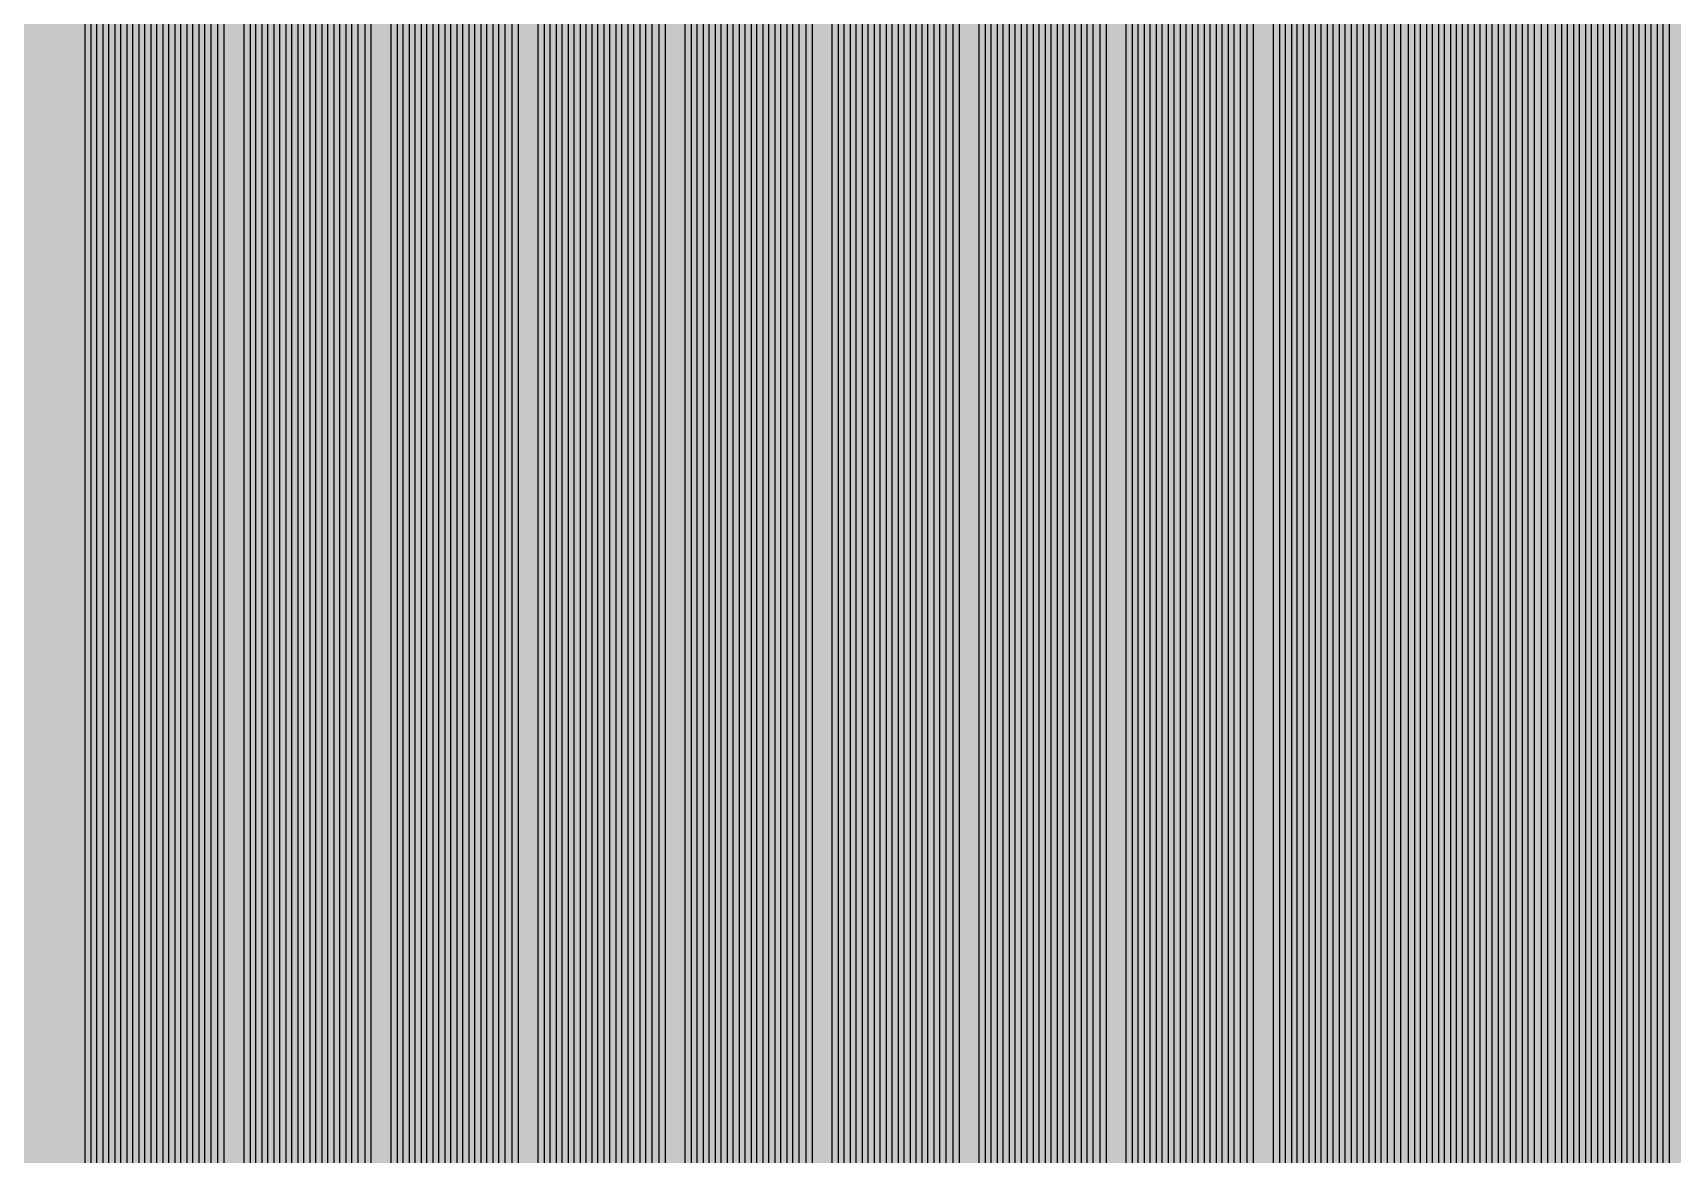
# Model space of a CAD drawing. Header units: metres. Extents: x -7240 to 10960, y -29667 to 1823.
# Drawn here: x -60 to 899, y -14578 to -13922 of the extents above; entities that cross this region are included whole.
import ezdxf

# ---------------------------------------------------------------- set-up
doc = ezdxf.new("R2010")
doc.units = ezdxf.units.M
doc.layers.add('Metal1', color=4, linetype='CONTINUOUS')
doc.layers.add('Polyimide', color=7, linetype='CONTINUOUS')

msp = doc.modelspace()

# ---------------------------------------------------------------- hatches: boundary and pattern name
at = {"layer": 'Polyimide'}
msp.add_hatch(color=7, dxfattribs=at).paths.add_polyline_path([(4088.45, -11806.89), (4098.72, -11851.21), (4115.58, -11893.47), (4138.63, -11932.7), (4167.35, -11967.99), (4201.08, -11998.53), (4239.03, -12023.62), (4280.35, -12042.68), (4349.18, -12073.73), (4413.2, -12113.76), (4471.26, -12162.04), (4522.3, -12217.69), (4565.39, -12279.7), (4599.74, -12346.94), (4624.73, -12418.19), (4639.91, -12492.16), (4645, -12567.5), (4639.91, -12642.84), (4624.73, -12716.8), (4599.74, -12788.06), (4565.39, -12855.3), (4522.3, -12917.31), (4471.26, -12972.96), (4413.2, -13021.24), (4349.18, -13061.27), (4280.35, -13092.32), (4239.03, -13111.38), (4201.08, -13136.47), (4167.35, -13167.01), (4138.63, -13202.3), (4115.58, -13241.52), (4098.72, -13283.78), (4088.45, -13328.11), (4085, -13373.48), (4085, -13567.5), (4099.45, -13861.55), (4142.64, -14152.77), (4214.18, -14438.35), (4313.36, -14715.55), (4439.24, -14981.69), (4590.59, -15234.21), (4765.97, -15470.68), (4963.68, -15688.82), (5181.82, -15886.53), (5418.29, -16061.91), (5670.81, -16213.26), (5936.95, -16339.14), (6214.15, -16438.32), (6499.73, -16509.85), (6790.95, -16553.05), (7085, -16567.5), (9960.38, -16567.5), (10038.79, -16571.35), (10116.45, -16582.87), (10192.6, -16601.95), (10266.52, -16628.4), (10337.49, -16661.96), (10404.83, -16702.32), (10467.89, -16749.09), (10526.06, -16801.81), (10578.78, -16859.98), (10625.55, -16923.04), (10665.91, -16990.38), (10699.48, -17061.35), (10725.93, -17135.27), (10745, -17211.43), (10756.52, -17289.08), (10760.38, -17367.5), (10760.38, -21957.3), (10721.61, -22012.91), (10685.97, -22070.59), (10653.58, -22130.14), (10624.53, -22191.39), (10598.92, -22254.16), (10576.82, -22318.25), (10558.3, -22383.46), (10543.41, -22449.6), (10532.21, -22516.46), (10524.72, -22583.84), (10520.97, -22651.53), (10520.97, -22719.32), (10524.72, -22787.01), (10532.21, -22854.38), (10543.41, -22921.24), (10558.3, -22987.38), (10576.82, -23052.6), (10598.92, -23116.68), (10624.53, -23179.45), (10653.58, -23240.71), (10685.97, -23300.26), (10721.61, -23357.93), (10760.38, -23413.54), (10760.38, -28667.5), (10756.52, -28745.91), (10745, -28823.57), (10725.93, -28899.73), (10699.48, -28973.65), (10665.91, -29044.62), (10625.55, -29111.96), (10578.78, -29175.01), (10526.06, -29233.19), (10467.89, -29285.91), (10404.83, -29332.68), (10337.49, -29373.04), (10266.52, -29406.6), (10192.6, -29433.05), (10116.45, -29452.13), (10038.79, -29463.65), (9960.38, -29467.5), (-6239.63, -29467.5), (-6318.04, -29463.65), (-6395.7, -29452.13), (-6471.85, -29433.05), (-6545.77, -29406.6), (-6616.74, -29373.04), (-6684.08, -29332.68), (-6747.14, -29285.91), (-6805.31, -29233.19), (-6858.03, -29175.01), (-6904.8, -29111.96), (-6945.16, -29044.62), (-6978.73, -28973.65), (-7005.18, -28899.73), (-7024.25, -28823.57), (-7035.77, -28745.91), (-7039.63, -28667.5), (-7039.63, -23426.32), (-6999.36, -23370.07), (-6962.33, -23311.63), (-6928.66, -23251.2), (-6898.45, -23188.96), (-6871.81, -23125.12), (-6848.81, -23059.88), (-6829.53, -22993.44), (-6814.04, -22926.02), (-6802.37, -22857.83), (-6794.57, -22789.09), (-6790.67, -22720.02), (-6790.67, -22650.84), (-6794.57, -22581.77), (-6802.37, -22513.03), (-6814.04, -22444.84), (-6829.53, -22377.42), (-6848.81, -22310.98), (-6871.81, -22245.74), (-6898.45, -22181.89), (-6928.66, -22119.66), (-6962.33, -22059.22), (-6999.36, -22000.79), (-7039.63, -21944.54), (-7039.63, -17367.5), (-7035.77, -17289.08), (-7024.25, -17211.43), (-7005.18, -17135.27), (-6978.73, -17061.35), (-6945.16, -16990.38), (-6904.8, -16923.04), (-6858.03, -16859.98), (-6805.31, -16801.81), (-6747.14, -16749.09), (-6684.08, -16702.32), (-6616.74, -16661.96), (-6545.77, -16628.4), (-6471.85, -16601.95), (-6395.7, -16582.87), (-6318.04, -16571.35), (-6239.63, -16567.5), (-3334, -16567.5), (-3039.95, -16553.05), (-2748.73, -16509.85), (-2463.15, -16438.32), (-2185.95, -16339.14), (-1919.81, -16213.26), (-1667.29, -16061.91), (-1430.82, -15886.53), (-1212.68, -15688.82), (-1014.97, -15470.68), (-839.59, -15234.21), (-688.24, -14981.69), (-562.36, -14715.55), (-463.18, -14438.35), (-391.64, -14152.77), (-348.45, -13861.55), (-334, -13567.5), (-334, -13373.48), (-337.45, -13328.11), (-347.72, -13283.78), (-364.58, -13241.52), (-387.63, -13202.3), (-416.35, -13167.01), (-450.08, -13136.47), (-488.03, -13111.38), (-529.35, -13092.32), (-529.35, -13092.32), (-598.18, -13061.27), (-662.2, -13021.24), (-720.26, -12972.96), (-771.3, -12917.31), (-814.39, -12855.3), (-848.74, -12788.06), (-873.73, -12716.8), (-888.91, -12642.84), (-894, -12567.5), (-888.91, -12492.16), (-873.73, -12418.19), (-848.74, -12346.94), (-814.39, -12279.7), (-771.3, -12217.69), (-720.26, -12162.04), (-662.2, -12113.76), (-598.18, -12073.73), (-529.35, -12042.68), (-488.03, -12023.62), (-450.08, -11998.53), (-416.35, -11967.99), (-387.63, -11932.7), (-364.58, -11893.47), (-347.72, -11851.21), (-337.45, -11806.89), (-334, -11761.52), (-334, -11074.31), (-337.45, -11028.94), (-347.72, -10984.62), (-364.58, -10942.36), (-387.63, -10903.13), (-416.35, -10867.84), (-450.08, -10837.3), (-488.03, -10812.21), (-529.35, -10793.16), (-529.35, -10793.16), (-598.18, -10762.1), (-662.2, -10722.07), (-720.26, -10673.8), (-771.3, -10618.15), (-814.39, -10556.13), (-848.74, -10488.89), (-873.73, -10417.64), (-888.91, -10343.67), (-894, -10268.33), (-888.91, -10192.99), (-873.73, -10119.03), (-848.74, -10047.77), (-814.39, -9980.53), (-771.3, -9918.52), (-720.26, -9862.87), (-662.2, -9814.59), (-598.18, -9774.56), (-529.35, -9743.51), (-488.03, -9724.45), (-450.08, -9699.36), (-416.35, -9668.82), (-387.63, -9633.53), (-364.58, -9594.31), (-347.72, -9552.05), (-337.45, -9507.72), (-334, -9462.35), (-334, -8775.14), (-337.45, -8729.78), (-347.72, -8685.45), (-364.58, -8643.19), (-387.63, -8603.96), (-416.35, -8568.68), (-450.08, -8538.14), (-488.03, -8513.05), (-529.35, -8493.99), (-529.35, -8493.99), (-598.18, -8462.94), (-662.2, -8422.91), (-720.26, -8374.63), (-771.3, -8318.98), (-814.39, -8256.97), (-848.74, -8189.73), (-873.73, -8118.47), (-888.91, -8044.5), (-894, -7969.17), (-888.91, -7893.83), (-873.73, -7819.86), (-848.74, -7748.61), (-814.39, -7681.36), (-771.3, -7619.35), (-720.26, -7563.7), (-662.2, -7515.42), (-598.18, -7475.4), (-529.35, -7444.34), (-529.35, -7444.34), (-488.03, -7425.28), (-450.08, -7400.2), (-416.35, -7369.66), (-387.63, -7334.37), (-364.58, -7295.14), (-347.72, -7252.88), (-337.45, -7208.56), (-334, -7163.19), (-334, -6475.98), (-337.45, -6430.61), (-347.72, -6386.29), (-364.58, -6344.02), (-387.63, -6304.8), (-416.35, -6269.51), (-450.08, -6238.97), (-488.03, -6213.88), (-529.35, -6194.82), (-529.35, -6194.82), (-598.18, -6163.77), (-662.2, -6123.74), (-720.26, -6075.46), (-771.3, -6019.81), (-814.39, -5957.8), (-848.74, -5890.56), (-873.73, -5819.31), (-888.91, -5745.34), (-894, -5670), (-888.91, -5594.66), (-873.73, -5520.69), (-848.74, -5449.44), (-814.39, -5382.2), (-771.3, -5320.19), (-720.26, -5264.54), (-662.2, -5216.26), (-598.18, -5176.23), (-529.35, -5145.18), (-529.35, -5145.18), (-488.03, -5126.12), (-450.08, -5101.03), (-416.35, -5070.49), (-387.63, -5035.2), (-364.58, -4995.98), (-347.72, -4953.71), (-337.45, -4909.39), (-334, -4864.02), (-334, 380), (-334, 1522.5), (-289, 1522.5), (-288.78, 1515.63), (-288.1, 1508.79), (-286.98, 1502.02), (-285.42, 1495.32), (-283.43, 1488.75), (-281.01, 1482.32), (-278.17, 1476.06), (-274.93, 1470), (-271.3, 1464.17), (-267.3, 1458.58), (-262.94, 1453.27), (-258.25, 1448.25), (-253.23, 1443.56), (-247.92, 1439.2), (-242.33, 1435.2), (-236.5, 1431.57), (-230.44, 1428.33), (-224.18, 1425.49), (-217.75, 1423.07), (-211.18, 1421.08), (-204.48, 1419.52), (-197.71, 1418.4), (-190.87, 1417.72), (-184, 1417.5), (-177.13, 1417.72), (-170.29, 1418.4), (-163.52, 1419.52), (-156.82, 1421.08), (-150.25, 1423.07), (-143.82, 1425.49), (-137.56, 1428.33), (-131.5, 1431.57), (-125.67, 1435.2), (-120.08, 1439.2), (-114.77, 1443.56), (-109.75, 1448.25), (-105.06, 1453.27), (-100.7, 1458.58), (-96.7, 1464.17), (-93.07, 1470), (-89.83, 1476.06), (-86.99, 1482.32), (-84.57, 1488.75), (-82.58, 1495.32), (-81.02, 1502.02), (-79.9, 1508.79), (-79.22, 1515.63), (-79, 1522.5), (1786, 1522.5), (3835, 1522.5), (3835.21, 1529.04), (3835.86, 1535.55), (3836.92, 1542.01), (3838.41, 1548.38), (3840.31, 1554.64), (3842.61, 1560.77), (3845.31, 1566.73), (3848.4, 1572.5), (3851.85, 1578.06), (3855.66, 1583.38), (3859.82, 1588.43), (3864.29, 1593.21), (3869.07, 1597.68), (3874.12, 1601.84), (3879.44, 1605.65), (3885, 1609.1), (3890.77, 1612.19), (3896.73, 1614.89), (3902.86, 1617.19), (3909.12, 1619.09), (3915.49, 1620.58), (3921.95, 1621.64), (3928.46, 1622.29), (3935, 1622.5), (3941.54, 1622.29), (3948.05, 1621.64), (3954.51, 1620.58), (3960.88, 1619.09), (3967.14, 1617.19), (3973.27, 1614.89), (3979.23, 1612.19), (3985, 1609.1), (3990.56, 1605.65), (3995.88, 1601.84), (4000.93, 1597.68), (4005.71, 1593.21), (4010.18, 1588.43), (4014.34, 1583.38), (4018.15, 1578.06), (4021.6, 1572.5), (4024.69, 1566.73), (4027.39, 1560.77), (4029.69, 1554.64), (4031.59, 1548.38), (4033.08, 1542.01), (4034.14, 1535.55), (4034.79, 1529.04), (4035, 1522.5), (4085, 1522.5), (4085, 380), (4085, 330), (4085, -4864.02), (4088.45, -4909.39), (4098.72, -4953.71), (4115.58, -4995.98), (4138.63, -5035.2), (4167.35, -5070.49), (4201.08, -5101.03), (4239.03, -5126.12), (4280.35, -5145.18), (4280.35, -5145.18), (4349.18, -5176.23), (4413.2, -5216.26), (4471.26, -5264.54), (4522.3, -5320.19), (4565.39, -5382.2), (4599.74, -5449.44), (4624.73, -5520.69), (4639.91, -5594.66), (4645, -5670), (4639.91, -5745.34), (4624.73, -5819.31), (4599.74, -5890.56), (4565.39, -5957.8), (4522.3, -6019.81), (4471.26, -6075.46), (4413.2, -6123.74), (4349.18, -6163.77), (4280.35, -6194.82), (4239.03, -6213.88), (4201.08, -6238.97), (4167.35, -6269.51), (4138.63, -6304.8), (4115.58, -6344.02), (4098.72, -6386.29), (4088.45, -6430.61), (4085, -6475.98), (4085, -11761.52), (4088.45, -11806.89)])

# ---------------------------------------------------------------- linework, layer by layer
at = {"layer": 'Metal1'}
for points in [[(-29.25, -14592.86), (-29.25, -14570), (-29.25, 430)], [(-25.75, 430), (-25.75, -14570), (-25.75, -14592.86)], [(-22.25, -14592.86), (-22.25, -14570), (-22.25, 430)], [(-18.75, 430), (-18.75, -14570), (-18.75, -14592.86)], [(-15.25, -14592.86), (-15.25, -14570), (-15.25, 430)], [(-11.75, 430), (-11.75, -14570), (-11.75, -14592.86)], [(-8.25, -14592.86), (-8.25, -14570), (-8.25, 430)], [(-4.75, 430), (-4.75, -14570), (-4.75, -14592.86)], [(-1.25, -14592.86), (-1.25, -14570), (-1.25, 430)], [(2.25, 430), (2.25, -14570), (2.25, -14592.86)], [(5.75, -14592.86), (5.75, -14570), (5.75, 430)], [(9.25, 430), (9.25, -14570), (9.25, -14592.86)], [(12.75, -14592.86), (12.75, -14570), (12.75, 430)], [(16.25, 430), (16.25, -14570), (16.25, -14592.86)], [(19.75, -14592.86), (19.75, -14570), (19.75, 430)], [(23.25, 430), (23.25, -14570), (23.25, -14592.86)], [(26.75, -14592.86), (26.75, -14570), (26.75, 430)], [(30.25, 430), (30.25, -14570), (30.25, -14592.86)], [(33.75, -14592.86), (33.75, -14570), (33.75, 430)], [(37.25, 430), (37.25, -14570), (37.25, -14592.86)], [(40.75, -14592.86), (40.75, -14570), (40.75, 430)], [(44.25, 430), (44.25, -14570), (44.25, -14592.86)], [(48.5, -14592.86), (48.5, -14570), (48.5, 430)], [(52, 430), (52, -14570), (52, -14592.86)], [(63.75, -14592.86), (63.75, -14570), (63.75, 430)], [(67.25, 430), (67.25, -14570), (67.25, -14592.86)], [(70.75, -14592.86), (70.75, -14570), (70.75, 430)], [(74.25, 430), (74.25, -14570), (74.25, -14592.86)], [(77.75, -14592.86), (77.75, -14570), (77.75, 430)], [(81.25, 430), (81.25, -14570), (81.25, -14592.86)], [(84.75, -14592.86), (84.75, -14570), (84.75, 430)], [(88.25, 430), (88.25, -14570), (88.25, -14592.86)], [(91.75, -14592.86), (91.75, -14570), (91.75, 430)], [(95.25, 430), (95.25, -14570), (95.25, -14592.86)], [(98.75, -14592.86), (98.75, -14570), (98.75, 430)], [(102.25, 430), (102.25, -14570), (102.25, -14592.86)], [(105.75, -14592.86), (105.75, -14570), (105.75, 430)], [(109.25, 430), (109.25, -14570), (109.25, -14592.86)], [(112.75, -14592.86), (112.75, -14570), (112.75, 430)], [(116.25, 430), (116.25, -14570), (116.25, -14592.86)], [(119.75, -14592.86), (119.75, -14570), (119.75, 430)], [(123.25, 430), (123.25, -14570), (123.25, -14592.86)], [(126.75, -14592.86), (126.75, -14570), (126.75, 430)], [(130.25, 430), (130.25, -14570), (130.25, -14592.86)], [(134.5, -14592.86), (134.5, -14570), (134.5, 430)], [(138, 430), (138, -14570), (138, -14592.86)], [(149.75, -14592.86), (149.75, -14570), (149.75, 430)], [(153.25, 430), (153.25, -14570), (153.25, -14592.86)], [(156.75, -14592.86), (156.75, -14570), (156.75, 430)], [(160.25, 430), (160.25, -14570), (160.25, -14592.86)], [(163.75, -14592.86), (163.75, -14570), (163.75, 430)], [(167.25, 430), (167.25, -14570), (167.25, -14592.86)], [(170.75, -14592.86), (170.75, -14570), (170.75, 430)], [(174.25, 430), (174.25, -14570), (174.25, -14592.86)], [(177.75, -14592.86), (177.75, -14570), (177.75, 430)], [(181.25, 430), (181.25, -14570), (181.25, -14592.86)], [(184.75, -14592.86), (184.75, -14570), (184.75, 430)], [(188.25, 430), (188.25, -14570), (188.25, -14592.86)], [(191.75, -14592.86), (191.75, -14570), (191.75, 430)], [(195.25, 430), (195.25, -14570), (195.25, -14592.86)], [(198.75, -14592.86), (198.75, -14570), (198.75, 430)], [(202.25, 430), (202.25, -14570), (202.25, -14592.86)], [(205.75, -14592.86), (205.75, -14570), (205.75, 430)], [(209.25, 430), (209.25, -14570), (209.25, -14592.86)], [(212.75, -14592.86), (212.75, -14570), (212.75, 430)], [(216.25, 430), (216.25, -14570), (216.25, -14592.86)], [(220.5, -14592.86), (220.5, -14570), (220.5, 430)], [(224, 430), (224, -14570), (224, -14592.86)], [(235.75, -14592.86), (235.75, -14570), (235.75, 430)], [(239.25, 430), (239.25, -14570), (239.25, -14592.86)], [(242.75, -14592.86), (242.75, -14570), (242.75, 430)], [(246.25, 430), (246.25, -14570), (246.25, -14592.86)], [(249.75, -14592.86), (249.75, -14570), (249.75, 430)], [(253.25, 430), (253.25, -14570), (253.25, -14592.86)], [(256.75, -14592.86), (256.75, -14570), (256.75, 430)], [(260.25, 430), (260.25, -14570), (260.25, -14592.86)], [(263.75, -14592.86), (263.75, -14570), (263.75, 430)], [(267.25, 430), (267.25, -14570), (267.25, -14592.86)], [(270.75, -14592.86), (270.75, -14570), (270.75, 430)], [(274.25, 430), (274.25, -14570), (274.25, -14592.86)], [(277.75, -14592.86), (277.75, -14570), (277.75, 430)], [(281.25, 430), (281.25, -14570), (281.25, -14592.86)], [(284.75, -14592.86), (284.75, -14570), (284.75, 430)], [(288.25, 430), (288.25, -14570), (288.25, -14592.86)], [(291.75, -14592.86), (291.75, -14570), (291.75, 430)], [(295.25, 430), (295.25, -14570), (295.25, -14592.86)], [(298.75, -14592.86), (298.75, -14570), (298.75, 430)], [(302.25, 430), (302.25, -14570), (302.25, -14592.86)], [(306.5, -14592.86), (306.5, -14570), (306.5, 430)], [(310, 430), (310, -14570), (310, -14592.86)], [(321.75, -14592.86), (321.75, -14570), (321.75, 430)], [(325.25, 430), (325.25, -14570), (325.25, -14592.86)], [(328.75, -14592.86), (328.75, -14570), (328.75, 430)], [(332.25, 430), (332.25, -14570), (332.25, -14592.86)], [(335.75, -14592.86), (335.75, -14570), (335.75, 430)], [(339.25, 430), (339.25, -14570), (339.25, -14592.86)], [(342.75, -14592.86), (342.75, -14570), (342.75, 430)], [(346.25, 430), (346.25, -14570), (346.25, -14592.86)], [(349.75, -14592.86), (349.75, -14570), (349.75, 430)], [(353.25, 430), (353.25, -14570), (353.25, -14592.86)], [(356.75, -14592.86), (356.75, -14570), (356.75, 430)], [(360.25, 430), (360.25, -14570), (360.25, -14592.86)], [(363.75, -14592.86), (363.75, -14570), (363.75, 430)], [(367.25, 430), (367.25, -14570), (367.25, -14592.86)], [(370.75, -14592.86), (370.75, -14570), (370.75, 430)], [(374.25, 430), (374.25, -14570), (374.25, -14592.86)], [(377.75, -14592.86), (377.75, -14570), (377.75, 430)], [(381.25, 430), (381.25, -14570), (381.25, -14592.86)], [(384.75, -14592.86), (384.75, -14570), (384.75, 430)], [(388.25, 430), (388.25, -14570), (388.25, -14592.86)], [(392.5, -14592.86), (392.5, -14570), (392.5, 430)], [(396, 430), (396, -14570), (396, -14592.86)], [(407.75, -14592.86), (407.75, -14570), (407.75, 430)], [(411.25, 430), (411.25, -14570), (411.25, -14592.86)], [(414.75, -14592.86), (414.75, -14570), (414.75, 430)], [(418.25, 430), (418.25, -14570), (418.25, -14592.86)], [(421.75, -14592.86), (421.75, -14570), (421.75, 430)], [(425.25, 430), (425.25, -14570), (425.25, -14592.86)], [(428.75, -14592.86), (428.75, -14570), (428.75, 430)], [(432.25, 430), (432.25, -14570), (432.25, -14592.86)], [(435.75, -14592.86), (435.75, -14570), (435.75, 430)], [(439.25, 430), (439.25, -14570), (439.25, -14592.86)], [(442.75, -14592.86), (442.75, -14570), (442.75, 430)], [(446.25, 430), (446.25, -14570), (446.25, -14592.86)], [(449.75, -14592.86), (449.75, -14570), (449.75, 430)], [(453.25, 430), (453.25, -14570), (453.25, -14592.86)], [(456.75, -14592.86), (456.75, -14570), (456.75, 430)], [(460.25, 430), (460.25, -14570), (460.25, -14592.86)], [(463.75, -14592.86), (463.75, -14570), (463.75, 430)], [(467.25, 430), (467.25, -14570), (467.25, -14592.86)], [(470.75, -14592.86), (470.75, -14570), (470.75, 430)], [(474.25, 430), (474.25, -14570), (474.25, -14592.86)], [(478.5, -14592.86), (478.5, -14570), (478.5, 430)], [(482, 430), (482, -14570), (482, -14592.86)], [(493.75, -14592.86), (493.75, -14570), (493.75, 430)], [(497.25, 430), (497.25, -14570), (497.25, -14592.86)], [(500.75, -14592.86), (500.75, -14570), (500.75, 430)], [(504.25, 430), (504.25, -14570), (504.25, -14592.86)], [(507.75, -14592.86), (507.75, -14570), (507.75, 430)], [(511.25, 430), (511.25, -14570), (511.25, -14592.86)], [(514.75, -14592.86), (514.75, -14570), (514.75, 430)], [(518.25, 430), (518.25, -14570), (518.25, -14592.86)], [(521.75, -14592.86), (521.75, -14570), (521.75, 430)], [(525.25, 430), (525.25, -14570), (525.25, -14592.86)], [(528.75, -14592.86), (528.75, -14570), (528.75, 430)], [(532.25, 430), (532.25, -14570), (532.25, -14592.86)], [(535.75, -14592.86), (535.75, -14570), (535.75, 430)], [(539.25, 430), (539.25, -14570), (539.25, -14592.86)], [(542.75, -14592.86), (542.75, -14570), (542.75, 430)], [(546.25, 430), (546.25, -14570), (546.25, -14592.86)], [(549.75, -14592.86), (549.75, -14570), (549.75, 430)], [(553.25, 430), (553.25, -14570), (553.25, -14592.86)], [(556.75, -14592.86), (556.75, -14570), (556.75, 430)], [(560.25, 430), (560.25, -14570), (560.25, -14592.86)], [(564.5, -14592.86), (564.5, -14570), (564.5, 430)], [(568, 430), (568, -14570), (568, -14592.86)], [(579.75, -14592.86), (579.75, -14570), (579.75, 430)], [(583.25, 430), (583.25, -14570), (583.25, -14592.86)], [(586.75, -14592.86), (586.75, -14570), (586.75, 430)], [(590.25, 430), (590.25, -14570), (590.25, -14592.86)], [(593.75, -14592.86), (593.75, -14570), (593.75, 430)], [(597.25, 430), (597.25, -14570), (597.25, -14592.86)], [(600.75, -14592.86), (600.75, -14570), (600.75, 430)], [(604.25, 430), (604.25, -14570), (604.25, -14592.86)], [(607.75, -14592.86), (607.75, -14570), (607.75, 430)], [(611.25, 430), (611.25, -14570), (611.25, -14592.86)], [(614.75, -14592.86), (614.75, -14570), (614.75, 430)], [(618.25, 430), (618.25, -14570), (618.25, -14592.86)], [(621.75, -14592.86), (621.75, -14570), (621.75, 430)], [(625.25, 430), (625.25, -14570), (625.25, -14592.86)], [(628.75, -14592.86), (628.75, -14570), (628.75, 430)], [(632.25, 430), (632.25, -14570), (632.25, -14592.86)], [(635.75, -14592.86), (635.75, -14570), (635.75, 430)], [(639.25, 430), (639.25, -14570), (639.25, -14592.86)], [(642.75, -14592.86), (642.75, -14570), (642.75, 430)], [(646.25, 430), (646.25, -14570), (646.25, -14592.86)], [(650.5, -14592.86), (650.5, -14570), (650.5, 430)], [(654, 430), (654, -14570), (654, -14592.86)], [(665.75, -14592.86), (665.75, -14570), (665.75, 430)], [(669.25, 430), (669.25, -14570), (669.25, -14592.86)], [(672.75, -14592.86), (672.75, -14570), (672.75, 430)], [(676.25, 430), (676.25, -14570), (676.25, -14592.86)], [(679.75, -14592.86), (679.75, -14570), (679.75, 430)], [(683.25, 430), (683.25, -14570), (683.25, -14592.86)], [(686.75, -14592.86), (686.75, -14570), (686.75, 430)], [(690.25, 430), (690.25, -14570), (690.25, -14592.86)], [(693.75, -14592.86), (693.75, -14570), (693.75, 430)], [(697.25, 430), (697.25, -14570), (697.25, -14592.86)], [(700.75, -14592.86), (700.75, -14570), (700.75, 430)], [(704.25, 430), (704.25, -14570), (704.25, -14592.86)], [(707.75, -14592.86), (707.75, -14570), (707.75, 430)], [(711.25, 430), (711.25, -14570), (711.25, -14592.86)], [(714.75, -14592.86), (714.75, -14570), (714.75, 430)], [(718.25, 430), (718.25, -14570), (718.25, -14592.86)], [(721.75, -14592.86), (721.75, -14570), (721.75, 430)], [(725.25, 430), (725.25, -14570), (725.25, -14592.86)], [(728.75, -14592.86), (728.75, -14570), (728.75, 430)], [(732.25, 430), (732.25, -14570), (732.25, -14592.86)], [(736.5, -14592.86), (736.5, -14570), (736.5, 430)], [(740, 430), (740, -14570), (740, -14592.86)], [(744.75, -14592.86), (744.75, -14570), (744.75, 430)], [(748.25, 430), (748.25, -14570), (748.25, -14592.86)], [(751.75, -14592.86), (751.75, -14570), (751.75, 430)], [(755.25, 430), (755.25, -14570), (755.25, -14592.86)], [(758.75, -14592.86), (758.75, -14570), (758.75, 430)], [(762.25, 430), (762.25, -14570), (762.25, -14592.86)], [(765.75, -14592.86), (765.75, -14570), (765.75, 430)], [(769.25, 430), (769.25, -14570), (769.25, -14592.86)], [(772.75, -14592.86), (772.75, -14570), (772.75, 430)], [(776.25, 430), (776.25, -14570), (776.25, -14592.86)], [(779.75, -14592.86), (779.75, -14570), (779.75, 430)], [(783.25, 430), (783.25, -14570), (783.25, -14592.86)], [(786.75, -14592.86), (786.75, -14570), (786.75, 430)], [(790.25, 430), (790.25, -14570), (790.25, -14592.86)], [(793.75, -14592.86), (793.75, -14570), (793.75, 430)], [(797.25, 430), (797.25, -14570), (797.25, -14592.86)], [(800.75, -14592.86), (800.75, -14570), (800.75, 430)], [(804.25, 430), (804.25, -14570), (804.25, -14592.86)], [(807.75, -14592.86), (807.75, -14570), (807.75, 430)], [(811.25, 430), (811.25, -14570), (811.25, -14592.86)], [(814.75, -14592.86), (814.75, -14570), (814.75, 430)], [(818.25, 430), (818.25, -14570), (818.25, -14592.86)], [(822.5, -14592.86), (822.5, -14570), (822.5, 430)], [(826, 430), (826, -14570), (826, -14592.86)], [(830.75, -14592.86), (830.75, -14570), (830.75, 430)], [(834.25, 430), (834.25, -14570), (834.25, -14592.86)], [(837.75, -14592.86), (837.75, -14570), (837.75, 430)], [(841.25, 430), (841.25, -14570), (841.25, -14592.86)], [(844.75, -14592.86), (844.75, -14570), (844.75, 430)], [(848.25, 430), (848.25, -14570), (848.25, -14592.86)], [(851.75, -14592.86), (851.75, -14570), (851.75, 430)], [(855.25, 430), (855.25, -14570), (855.25, -14592.86)], [(858.75, -14592.86), (858.75, -14570), (858.75, 430)], [(862.25, 430), (862.25, -14570), (862.25, -14592.86)], [(865.75, -14592.86), (865.75, -14570), (865.75, 430)], [(869.25, 430), (869.25, -14570), (869.25, -14592.86)], [(872.75, -14592.86), (872.75, -14570), (872.75, 430)], [(876.25, 430), (876.25, -14570), (876.25, -14592.86)], [(879.75, -14592.86), (879.75, -14570), (879.75, 430)], [(883.25, 430), (883.25, -14570), (883.25, -14592.86)], [(886.75, -14592.86), (886.75, -14570), (886.75, 430)], [(890.25, 430), (890.25, -14570), (890.25, -14592.86)], [(893.75, -14592.86), (893.75, -14570), (893.75, 430)], [(897.25, 430), (897.25, -14570), (897.25, -14592.86)]]:
    msp.add_lwpolyline(points, dxfattribs=at)

doc.saveas('drawing.dxf')
